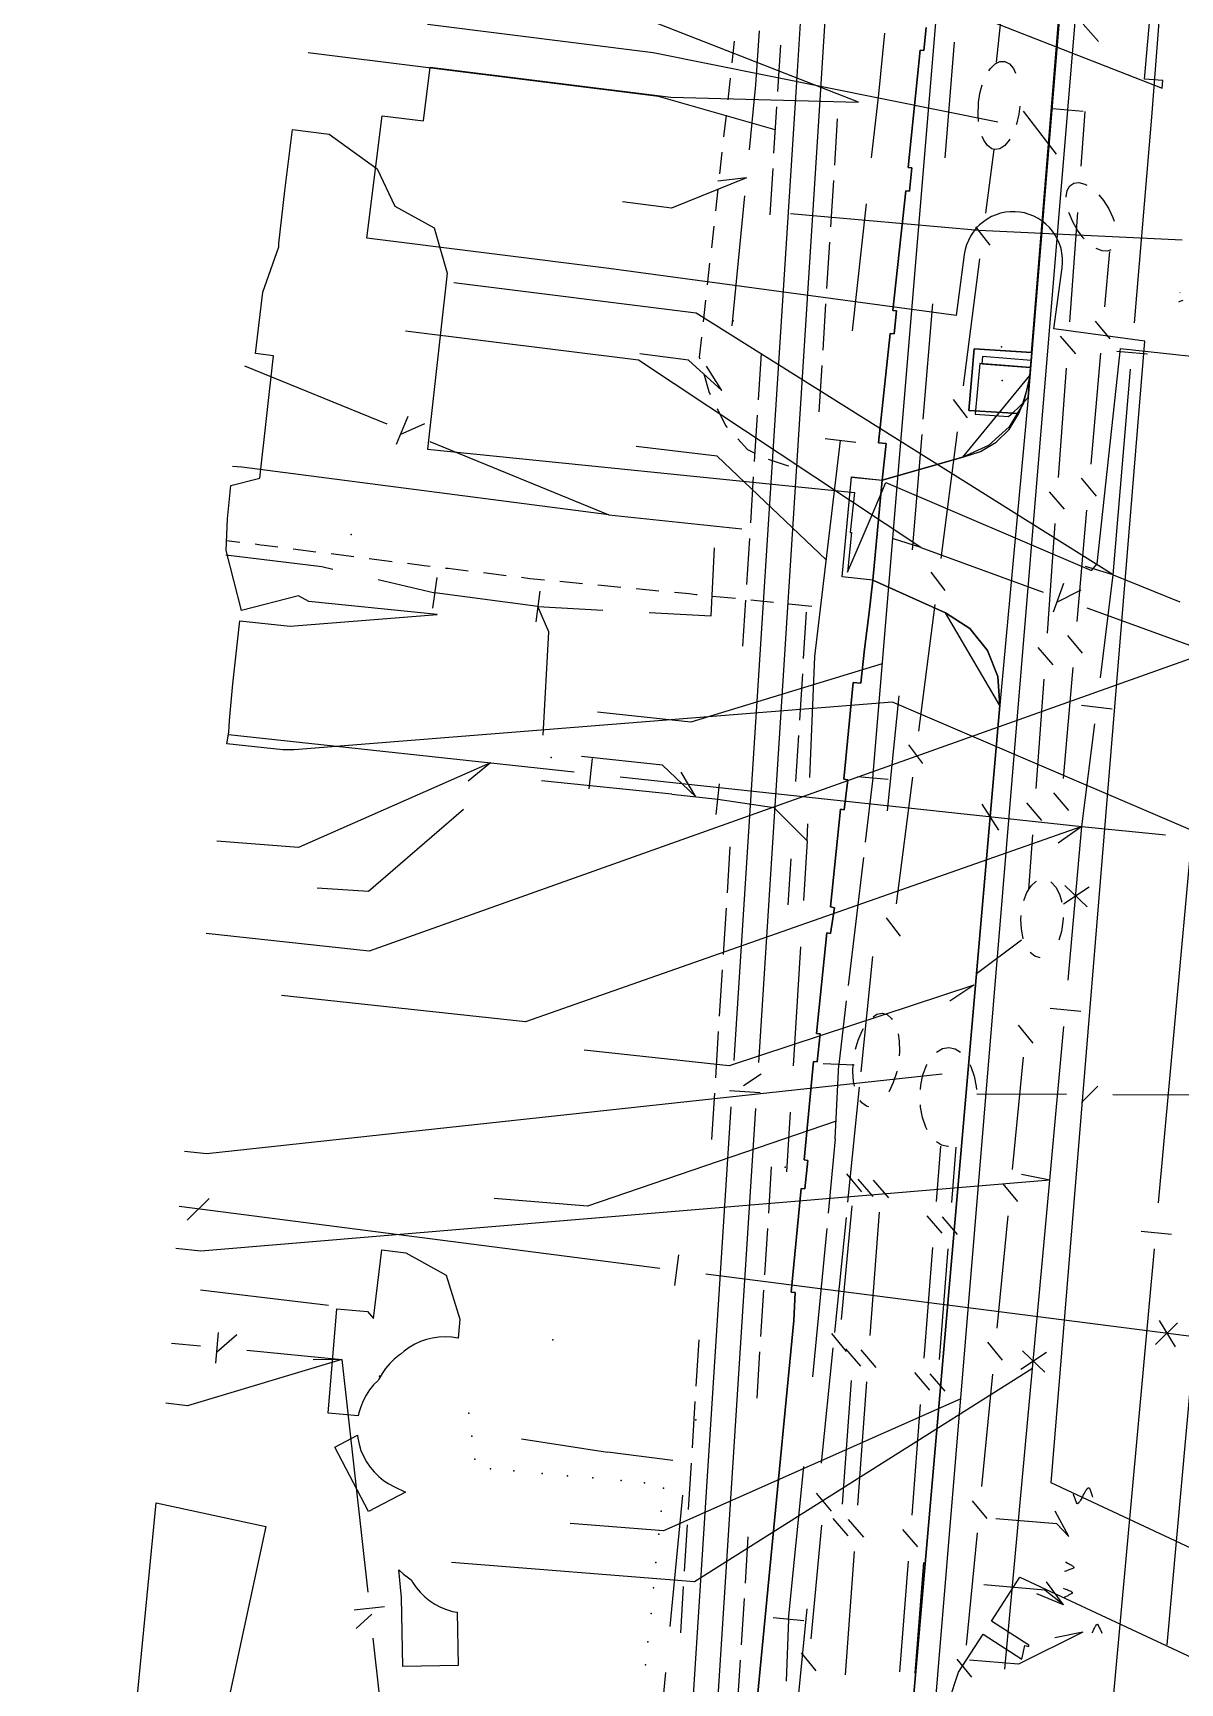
# Model space of a CAD drawing. Header units: metres. Extents: x 4550 to 4731, y 10605 to 11772.
# Drawn here: x 4613 to 4650.1, y 11084.2 to 11137.7 of the extents above; entities that cross this region are included whole.
import ezdxf

# ---------------------------------------------------------------- set-up
doc = ezdxf.new("R2010")
doc.units = ezdxf.units.M
for name, color, linetype in [('BOUNDARY', 7, 'Continuous'), ('BUILDING', 7, 'Continuous'), ('CURB', 7, 'Continuous'), ('ELECTR_CABLE', 7, 'Continuous'), ('ELECTR_CABLE_COMM', 7, 'Continuous'), ('GAS', 7, 'Continuous'), ('GRASS', 7, 'Continuous'), ('GROUND', 7, 'Continuous'), ('HEAT', 7, 'Continuous'), ('LAMP', 7, 'Continuous'), ('ROAD', 7, 'Continuous'), ('SEWER', 7, 'Continuous'), ('SIDEWALK_PATH', 7, 'Continuous'), ('TREE', 7, 'Continuous'), ('WATER_PIPELINE', 7, 'Continuous')]:
    doc.layers.add(name, color=color, linetype=linetype)

msp = doc.modelspace()

# ---------------------------------------------------------------- linework, layer by layer
at = {"layer": 'BOUNDARY'}
msp.add_lwpolyline([(4633.894, 11057.44), (4637.626, 11095.966), (4637.66, 11096.879), (4637.535, 11096.883), (4637.855, 11100.24), (4637.979, 11100.227), (4638.078, 11101.153), (4637.954, 11101.168), (4638.259, 11104.352), (4638.383, 11104.339), (4638.479, 11105.252), (4638.354, 11105.266), (4638.687, 11108.515), (4638.81, 11108.497), (4638.936, 11109.335), (4638.814, 11109.366), (4639.131, 11112.52), (4639.255, 11112.506), (4639.368, 11113.478), (4639.245, 11113.497), (4639.543, 11116.63), (4639.792, 11116.604), (4639.907, 11117.71), (4640.061, 11118.888), (4640.18, 11119.938), (4639.187, 11120.051), (4639.491, 11123.288), (4640.485, 11123.181), (4640.612, 11124.36), (4640.364, 11124.387), (4640.748, 11127.923), (4640.872, 11127.912), (4640.949, 11128.658), (4640.824, 11128.671), (4641.246, 11132.549), (4641.371, 11132.538), (4641.447, 11133.284), (4641.323, 11133.297), (4641.713, 11137.101), (4641.837, 11137.089), (4641.914, 11137.835)], dxfattribs=at)
at = {"layer": 'BUILDING'}
msp.add_lwpolyline([(4613.055, 11080.196), (4613.295, 11080.178), (4615.97, 11079.843), (4616.96, 11090.064), (4620.517, 11089.299), (4618.229, 11078.669), (4612.97, 11079.8)], close=True, dxfattribs=at)
at = {"layer": 'CURB'}
for points in [[(4648.787, 11169.257), (4645.271, 11126.561)], [(4635.69, 11137.39), (4635.612, 11136.688)], [(4635.557, 11136.191), (4635.545, 11136.079), (4635.48, 11135.489)], [(4635.425, 11134.993), (4635.347, 11134.291)], [(4635.292, 11133.794), (4635.214, 11133.092)], [(4635.159, 11132.595), (4635.082, 11131.894)], [(4635.027, 11131.397), (4634.949, 11130.695)], [(4634.894, 11130.198), (4634.817, 11129.497)], [(4634.762, 11129), (4634.684, 11128.298)], [(4634.629, 11127.801), (4634.558, 11127.159), (4634.574, 11127.101)], [(4645.326, 11127.307), (4643.46, 11127.425), (4643.296, 11125.432), (4644.914, 11125.33)], [(4634.706, 11126.619), (4634.863, 11126.046), (4634.913, 11125.946)], [(4643.099, 11123.921), (4645.271, 11126.561)], [(4635.133, 11125.497), (4635.406, 11124.945), (4635.466, 11124.878)], [(4635.805, 11124.51), (4636.119, 11124.168), (4636.334, 11124.066), (4636.337, 11124.065)], [(4636.792, 11123.859), (4637.371, 11123.658), (4637.463, 11123.642)], [(4643.099, 11123.921), (4640.485, 11123.181)], [(4640.18, 11119.938), (4640.485, 11123.181)], [(4619.672, 11121.163), (4619.243, 11121.217)], [(4620.905, 11121.006), (4620.46, 11121.062), (4620.347, 11121.077), (4620.168, 11121.1)], [(4622.138, 11120.849), (4621.401, 11120.943)], [(4623.371, 11120.693), (4622.634, 11120.786)], [(4624.604, 11120.536), (4623.867, 11120.63)], [(4625.838, 11120.379), (4625.649, 11120.403), (4625.1, 11120.473)], [(4627.072, 11120.233), (4626.417, 11120.313), (4626.334, 11120.318)], [(4628.306, 11120.081), (4627.568, 11120.172)], [(4629.541, 11119.942), (4629.072, 11119.987), (4628.802, 11120.02)], [(4630.778, 11119.823), (4630.038, 11119.894)], [(4642.536, 11118.883), (4640.18, 11119.938)], [(4632.015, 11119.705), (4631.276, 11119.775)], [(4633.253, 11119.586), (4632.513, 11119.657)], [(4634.49, 11119.465), (4634.452, 11119.469), (4634.235, 11119.492), (4633.751, 11119.538)], [(4635.727, 11119.34), (4634.988, 11119.415)], [(4636.964, 11119.215), (4636.224, 11119.289)], [(4638.2, 11119.089), (4637.461, 11119.164)], [(4644.298, 11115.885), (4642.536, 11118.883)], [(4638.927, 11054.228), (4644.298, 11115.885)]]:
    msp.add_lwpolyline(points, dxfattribs=at)
at = {"layer": 'ELECTR_CABLE'}
for points in [[(4646.499, 11135.158), (4649.857, 11175.53)], [(4640.179, 11113.525), (4642.017, 11135.535), (4642.879, 11145.861), (4642.909, 11146.179)], [(4636.39, 11135.98), (4636.513, 11137.726)], [(4640.371, 11135.673), (4640.566, 11137.649)], [(4642.675, 11135.48), (4642.831, 11137.362)], [(4636.183, 11133.875), (4636.39, 11135.98)], [(4640.143, 11133.615), (4640.371, 11135.673)], [(4642.52, 11133.614), (4642.675, 11135.48)], [(4641.378, 11073.589), (4646.499, 11135.158)], [(4646.998, 11135.117), (4646.001, 11135.2)], [(4636.093, 11132.962), (4633.656, 11131.988), (4632.074, 11132.185)], [(4636.093, 11132.962), (4635.164, 11132.86)], [(4635.621, 11128.173), (4636.036, 11132.383)], [(4639.524, 11128.007), (4639.979, 11132.124)], [(4650.202, 11130.949), (4643.619, 11131.257), (4637.516, 11131.803)], [(4650.227, 11128.995), (4650.124, 11128.958), (4650.083, 11128.944)], [(4650.129, 11129.253), (4650.142, 11129.245)], [(4641.817, 11125.153), (4642.127, 11128.885)], [(4635.291, 11126.079), (4634.212, 11127.066), (4632.63, 11127.263)], [(4635.291, 11126.079), (4634.795, 11126.871)], [(4641.466, 11120.922), (4641.776, 11124.654)], [(4638.674, 11120.592), (4635.141, 11123.95), (4632.516, 11124.264)], [(4638.304, 11117.468), (4639.132, 11124.458)], [(4639.629, 11124.399), (4638.635, 11124.517)], [(4632.934, 11118.889), (4634.948, 11118.779), (4635.052, 11120.99)], [(4619.222, 11120.754), (4622.331, 11120.382), (4622.69, 11120.298)], [(4624.151, 11119.958), (4625.985, 11119.531)], [(4626.051, 11120.027), (4625.919, 11119.035)], [(4629.325, 11119.085), (4625.985, 11119.531)], [(4629.391, 11119.581), (4629.259, 11118.589)], [(4629.499, 11114.919), (4629.68, 11118.263), (4629.325, 11119.085)], [(4629.325, 11119.085), (4631.437, 11118.97)], [(4640.488, 11117.229), (4634.281, 11115.338), (4631.264, 11115.663)], [(4638.141, 11113.552), (4638.304, 11117.468)], [(4640.654, 11112.471), (4641.031, 11116.197)], [(4634.449, 11112.923), (4633.367, 11113.949), (4630.738, 11114.232)], [(4633.664, 11113.01), (4629.442, 11113.442)], [(4634.449, 11112.923), (4633.968, 11113.723)], [(4640.677, 11113.483), (4639.681, 11113.567)], [(4640.179, 11113.525), (4639.933, 11111.455)], [(4633.664, 11113.01), (4635.156, 11112.844)], [(4635.101, 11112.347), (4635.211, 11113.341)], [(4626.917, 11112.512), (4623.84, 11109.862), (4622.179, 11109.968)], [(4635.156, 11112.844), (4636.978, 11112.578), (4638.055, 11111.5), (4638.078, 11112.054)], [(4638.055, 11111.5), (4637.934, 11109.569)], [(4639.874, 11110.959), (4639.381, 11106.82)], [(4637.839, 11108.072), (4637.597, 11104.209)], [(4639.8, 11104.024), (4640.177, 11107.75)], [(4639.322, 11106.324), (4639.076, 11104.254)], [(4639.575, 11104.231), (4638.577, 11104.277)], [(4638.965, 11101.849), (4639.076, 11104.254)], [(4639.374, 11099.801), (4639.75, 11103.527)], [(4637.502, 11102.712), (4637.381, 11100.781)], [(4638.991, 11102.421), (4630.935, 11099.674), (4627.91, 11099.914)], [(4638.965, 11101.849), (4638.734, 11099.447)], [(4638.947, 11095.577), (4639.323, 11099.303)], [(4638.686, 11098.949), (4638.223, 11094.144)], [(4622.543, 11096.45), (4618.393, 11096.947)], [(4638.52, 11091.354), (4638.896, 11095.08)], [(4643.029, 11093.437), (4633.398, 11089.157), (4630.373, 11089.396)], [(4628.793, 11092.139), (4631.581, 11091.711)], [(4633.701, 11091.438), (4631.581, 11091.711)], [(4637.447, 11086.297), (4637.944, 11091.244)], [(4646.992, 11090.297), (4646.999, 11090.31), (4647.024, 11090.355), (4647.035, 11090.375), (4647.052, 11090.405), (4647.071, 11090.438), (4647.085, 11090.46), (4647.099, 11090.481), (4647.109, 11090.497), (4647.121, 11090.512), (4647.128, 11090.521), (4647.134, 11090.529), (4647.14, 11090.535), (4647.143, 11090.537), (4647.146, 11090.54), (4647.151, 11090.544), (4647.154, 11090.547), (4647.157, 11090.549), (4647.16, 11090.55), (4647.163, 11090.552), (4647.166, 11090.554), (4647.169, 11090.554), (4647.17, 11090.555), (4647.172, 11090.555), (4647.173, 11090.555), (4647.175, 11090.556), (4647.177, 11090.556), (4647.179, 11090.555), (4647.181, 11090.555), (4647.181, 11090.555), (4647.183, 11090.555), (4647.184, 11090.554), (4647.185, 11090.554), (4647.186, 11090.553), (4647.187, 11090.552), (4647.188, 11090.551), (4647.19, 11090.55), (4647.191, 11090.549), (4647.192, 11090.548), (4647.193, 11090.547), (4647.194, 11090.546), (4647.195, 11090.544), (4647.196, 11090.543), (4647.198, 11090.54), (4647.199, 11090.538), (4647.2, 11090.535), (4647.202, 11090.531), (4647.204, 11090.527), (4647.207, 11090.519), (4647.24, 11090.425), (4647.25, 11090.394), (4647.286, 11090.29), (4647.3, 11090.25)], [(4633.618, 11086.062), (4634.025, 11090.318)], [(4646.992, 11090.297), (4646.985, 11090.284), (4646.96, 11090.239), (4646.949, 11090.219), (4646.932, 11090.189), (4646.912, 11090.156), (4646.899, 11090.134), (4646.885, 11090.112), (4646.875, 11090.097), (4646.863, 11090.082), (4646.856, 11090.073), (4646.849, 11090.065), (4646.843, 11090.059), (4646.841, 11090.056), (4646.838, 11090.054), (4646.833, 11090.049), (4646.83, 11090.047), (4646.827, 11090.045), (4646.824, 11090.043), (4646.821, 11090.042), (4646.818, 11090.04), (4646.815, 11090.039), (4646.814, 11090.039), (4646.812, 11090.039), (4646.81, 11090.038), (4646.809, 11090.038), (4646.807, 11090.038), (4646.805, 11090.038), (4646.803, 11090.039), (4646.802, 11090.039), (4646.801, 11090.039), (4646.8, 11090.04), (4646.799, 11090.04), (4646.798, 11090.041), (4646.797, 11090.041), (4646.795, 11090.042), (4646.794, 11090.044), (4646.793, 11090.045), (4646.792, 11090.046), (4646.791, 11090.047), (4646.79, 11090.048), (4646.789, 11090.049), (4646.788, 11090.051), (4646.786, 11090.053), (4646.785, 11090.055), (4646.783, 11090.059), (4646.782, 11090.063), (4646.78, 11090.067), (4646.777, 11090.074), (4646.744, 11090.168), (4646.733, 11090.2), (4646.697, 11090.303), (4646.683, 11090.344)], [(4646.535, 11088.975), (4646.146, 11089.381), (4644.17, 11089.552)], [(4646.535, 11088.975), (4646.093, 11089.798)], [(4646.429, 11088.147), (4646.442, 11088.14), (4646.488, 11088.116), (4646.508, 11088.106), (4646.539, 11088.09), (4646.572, 11088.071), (4646.594, 11088.058), (4646.616, 11088.045), (4646.632, 11088.035), (4646.647, 11088.024), (4646.656, 11088.016), (4646.664, 11088.01), (4646.67, 11088.004), (4646.673, 11088.002), (4646.676, 11087.999), (4646.68, 11087.994), (4646.683, 11087.991), (4646.685, 11087.988), (4646.686, 11087.985), (4646.688, 11087.983), (4646.69, 11087.979), (4646.691, 11087.977), (4646.691, 11087.975), (4646.692, 11087.974), (4646.692, 11087.972), (4646.692, 11087.97), (4646.692, 11087.968), (4646.692, 11087.967), (4646.692, 11087.965), (4646.691, 11087.964), (4646.691, 11087.963), (4646.691, 11087.962), (4646.69, 11087.961), (4646.69, 11087.959), (4646.689, 11087.958), (4646.688, 11087.957), (4646.687, 11087.955), (4646.686, 11087.954), (4646.685, 11087.953), (4646.684, 11087.952), (4646.682, 11087.951), (4646.681, 11087.95), (4646.68, 11087.949), (4646.677, 11087.947), (4646.675, 11087.946), (4646.672, 11087.944), (4646.668, 11087.942), (4646.664, 11087.941), (4646.656, 11087.938), (4646.563, 11087.902), (4646.532, 11087.891), (4646.43, 11087.853), (4646.389, 11087.838)], [(4646.36, 11086.76), (4645.754, 11087.236), (4643.777, 11087.407)], [(4646.36, 11086.76), (4645.807, 11087.512)], [(4646.36, 11087.298), (4646.374, 11087.293), (4646.422, 11087.275), (4646.444, 11087.267), (4646.476, 11087.255), (4646.512, 11087.241), (4646.536, 11087.231), (4646.559, 11087.221), (4646.575, 11087.212), (4646.592, 11087.204), (4646.602, 11087.198), (4646.611, 11087.192), (4646.618, 11087.187), (4646.621, 11087.185), (4646.624, 11087.183), (4646.629, 11087.179), (4646.632, 11087.176), (4646.634, 11087.173), (4646.636, 11087.171), (4646.638, 11087.168), (4646.64, 11087.165), (4646.641, 11087.163), (4646.642, 11087.161), (4646.643, 11087.16), (4646.643, 11087.158), (4646.643, 11087.157), (4646.644, 11087.155), (4646.644, 11087.153), (4646.644, 11087.151), (4646.644, 11087.15), (4646.644, 11087.149), (4646.643, 11087.148), (4646.643, 11087.147), (4646.643, 11087.145), (4646.642, 11087.144), (4646.641, 11087.142), (4646.64, 11087.141), (4646.639, 11087.139), (4646.639, 11087.138), (4646.638, 11087.137), (4646.636, 11087.136), (4646.635, 11087.135), (4646.634, 11087.134), (4646.632, 11087.132), (4646.63, 11087.13), (4646.627, 11087.128), (4646.623, 11087.126), (4646.62, 11087.124), (4646.612, 11087.12), (4646.525, 11087.073), (4646.495, 11087.058), (4646.398, 11087.006), (4646.36, 11086.986)], [(4646.36, 11086.76), (4645.498, 11087.119)], [(4637.944, 11086.247), (4636.95, 11086.347)], [(4637.447, 11086.297), (4637.37, 11084.291)], [(4637.688, 11082.905), (4638.053, 11086.632)], [(4646.99, 11085.875), (4644.899, 11084.838), (4643.311, 11084.976)], [(4646.99, 11085.875), (4646.073, 11085.699)], [(4647.294, 11085.858), (4647.3, 11085.872), (4647.321, 11085.919), (4647.33, 11085.94), (4647.344, 11085.972), (4647.36, 11086.006), (4647.371, 11086.03), (4647.383, 11086.052), (4647.392, 11086.068), (4647.402, 11086.085), (4647.408, 11086.094), (4647.414, 11086.102), (4647.419, 11086.109), (4647.422, 11086.112), (4647.424, 11086.115), (4647.429, 11086.12), (4647.432, 11086.123), (4647.434, 11086.125), (4647.437, 11086.127), (4647.44, 11086.129), (4647.443, 11086.13), (4647.445, 11086.131), (4647.447, 11086.132), (4647.448, 11086.133), (4647.45, 11086.133), (4647.451, 11086.133), (4647.454, 11086.133), (4647.455, 11086.133), (4647.457, 11086.133), (4647.458, 11086.133), (4647.459, 11086.133), (4647.46, 11086.133), (4647.461, 11086.132), (4647.463, 11086.132), (4647.464, 11086.131), (4647.465, 11086.13), (4647.467, 11086.129), (4647.468, 11086.128), (4647.469, 11086.127), (4647.47, 11086.126), (4647.472, 11086.125), (4647.473, 11086.124), (4647.474, 11086.123), (4647.476, 11086.12), (4647.477, 11086.118), (4647.479, 11086.115), (4647.481, 11086.111), (4647.483, 11086.108), (4647.487, 11086.1), (4647.529, 11086.01), (4647.542, 11085.98), (4647.588, 11085.88), (4647.606, 11085.841)], [(4633.069, 11080.314), (4633.476, 11084.569)]]:
    msp.add_lwpolyline(points, dxfattribs=at)
for points in [[(4625.048, 11098.164), (4626.361, 11097.441), (4626.803, 11096.009), (4626.75, 11095.392), (4626.74, 11095.395), (4626.536, 11095.427), (4626.33, 11095.439), (4626.124, 11095.43), (4625.92, 11095.401), (4625.72, 11095.353), (4625.525, 11095.285), (4625.338, 11095.198), (4625.161, 11095.094), (4624.994, 11094.972), (4624.904, 11094.892), (4624.838, 11094.849), (4624.677, 11094.721), (4624.529, 11094.577), (4624.396, 11094.42), (4624.279, 11094.25), (4624.179, 11094.07), (4624.169, 11094.047), (4624.15, 11094.031), (4624.005, 11093.884), (4623.875, 11093.724), (4623.762, 11093.552), (4623.666, 11093.369), (4623.588, 11093.178), (4623.53, 11092.981), (4623.511, 11092.881), (4622.529, 11092.965), (4622.817, 11096.348), (4623.813, 11096.263), (4624.003, 11096.031), (4624.27, 11098.258)], [(4623.84, 11089.786), (4622.75, 11091.868), (4623.486, 11092.252), (4623.495, 11092.162), (4623.537, 11091.96), (4623.598, 11091.764), (4623.678, 11091.574), (4623.777, 11091.393), (4623.892, 11091.222), (4624.024, 11091.064), (4624.171, 11090.919), (4624.331, 11090.789), (4624.503, 11090.676), (4624.685, 11090.58), (4625.042, 11090.414)], [(4624.958, 11084.766), (4624.914, 11086.998), (4624.82, 11087.896), (4624.971, 11087.757), (4625.135, 11087.633), (4625.227, 11087.577), (4625.269, 11087.499), (4625.384, 11087.329), (4625.516, 11087.17), (4625.663, 11087.025), (4625.823, 11086.896), (4625.995, 11086.782), (4626.178, 11086.686), (4626.368, 11086.609), (4626.566, 11086.55), (4626.715, 11086.521), (4626.75, 11084.801)]]:
    msp.add_lwpolyline(points, close=True, dxfattribs=at)
at = {"layer": 'ELECTR_CABLE_COMM'}
for points in [[(4644.404, 11138.849), (4644.18, 11136.71)], [(4644.228, 11134.772), (4633.068, 11137.017), (4625.75, 11137.93)], [(4647.489, 11137.376), (4646.999, 11137.943)], [(4643.942, 11136.424), (4643.988, 11136.498), (4644.141, 11136.651), (4644.301, 11136.731), (4644.46, 11136.731), (4644.609, 11136.653), (4644.739, 11136.5), (4644.807, 11136.355)], [(4643.61, 11135.401), (4643.653, 11135.693), (4643.729, 11135.973)], [(4643.61, 11134.787), (4643.591, 11135.024), (4643.604, 11135.359), (4643.61, 11135.401)], [(4644.942, 11135.289), (4644.912, 11135.027), (4644.838, 11134.707), (4644.827, 11134.677)], [(4645.055, 11135.126), (4646.116, 11133.734)], [(4646.931, 11133.34), (4647.059, 11135.111)], [(4644.133, 11133.882), (4644.04, 11133.905), (4643.896, 11134.007), (4643.774, 11134.181), (4643.725, 11134.302)], [(4643.846, 11131.826), (4644.112, 11133.879)], [(4644.623, 11134.222), (4644.602, 11134.183), (4644.453, 11134.008), (4644.293, 11133.906), (4644.133, 11133.882)], [(4646.447, 11132.334), (4646.446, 11132.346), (4646.48, 11132.554), (4646.563, 11132.707), (4646.692, 11132.796), (4646.858, 11132.814), (4647.051, 11132.761), (4647.115, 11132.723)], [(4647.503, 11132.412), (4647.659, 11132.229), (4647.828, 11131.965), (4647.961, 11131.684), (4648.001, 11131.56)], [(4647.033, 11130.991), (4647, 11131.023), (4646.813, 11131.267), (4646.656, 11131.539), (4646.538, 11131.821), (4646.532, 11131.843)], [(4646.566, 11128.302), (4646.823, 11131.844)], [(4643.978, 11130.785), (4643.521, 11131.379)], [(4647.895, 11130.633), (4647.788, 11130.594), (4647.611, 11130.601), (4647.418, 11130.677)], [(4647.846, 11130.585), (4647.688, 11128.787)], [(4643.121, 11126.234), (4643.653, 11130.339)], [(4646.757, 11127.271), (4646.267, 11127.838)], [(4647.381, 11128.327), (4647.863, 11127.752)], [(4647.556, 11127.292), (4647.24, 11123.696)], [(4646.201, 11123.264), (4646.458, 11126.806)], [(4643.253, 11125.193), (4642.795, 11125.787)], [(4642.395, 11120.641), (4642.928, 11124.746)], [(4646.934, 11123.236), (4647.416, 11122.661)], [(4646.392, 11122.233), (4645.902, 11122.8)], [(4647.109, 11122.201), (4646.793, 11118.605)], [(4645.836, 11118.227), (4646.093, 11121.768)], [(4642.528, 11119.601), (4642.07, 11120.194)], [(4641.67, 11115.049), (4642.202, 11119.154)], [(4646.027, 11117.195), (4645.537, 11117.762)], [(4646.487, 11118.145), (4646.968, 11117.571)], [(4645.471, 11113.189), (4645.728, 11116.73)], [(4646.662, 11117.111), (4646.346, 11113.514)], [(4641.802, 11114.008), (4641.345, 11114.602)], [(4640.945, 11109.457), (4641.477, 11113.561)], [(4646.04, 11113.054), (4646.521, 11112.48)], [(4645.662, 11112.157), (4645.172, 11112.724)], [(4645.235, 11109.922), (4645.363, 11111.693)], [(4645.072, 11109.57), (4645.175, 11109.828), (4645.31, 11110.038), (4645.467, 11110.183), (4645.48, 11110.188)], [(4645.948, 11110.167), (4645.97, 11110.155), (4646.113, 11109.994), (4646.228, 11109.769), (4646.301, 11109.517)], [(4641.077, 11108.416), (4640.62, 11109.01)], [(4645.056, 11108.331), (4645.051, 11108.341), (4644.993, 11108.634), (4644.976, 11108.948), (4644.987, 11109.079)], [(4646.344, 11109.02), (4646.342, 11108.872), (4646.296, 11108.561), (4646.212, 11108.28)], [(4643.542, 11107.199), (4644.998, 11108.289)], [(4645.608, 11107.713), (4645.598, 11107.714), (4645.431, 11107.765), (4645.282, 11107.889)], [(4643.458, 11106.823), (4635.525, 11104.218), (4630.828, 11104.724)], [(4643.458, 11106.823), (4642.681, 11106.305)], [(4640.197, 11105.805), (4640.315, 11105.882), (4640.486, 11105.917), (4640.646, 11105.872), (4640.788, 11105.751), (4640.813, 11105.709)], [(4639.623, 11104.758), (4639.706, 11105.049), (4639.831, 11105.343), (4639.88, 11105.425)], [(4645.373, 11104.95), (4644.896, 11105.529)], [(4640.997, 11105.249), (4641.036, 11105.009), (4641.044, 11104.678), (4641.032, 11104.536)], [(4642.242, 11104.657), (4642.243, 11104.658), (4642.438, 11104.771), (4642.644, 11104.806), (4642.848, 11104.761), (4643.018, 11104.654)], [(4644.71, 11100.855), (4645.062, 11104.493)], [(4642.43, 11103.947), (4618.606, 11101.363), (4617.879, 11101.44)], [(4639.584, 11103.552), (4639.553, 11103.71), (4639.534, 11104.034), (4639.547, 11104.265)], [(4640.956, 11104.042), (4640.946, 11103.991), (4640.843, 11103.67), (4640.712, 11103.388), (4640.702, 11103.374)], [(4641.723, 11103.451), (4641.734, 11103.589), (4641.805, 11103.925), (4641.918, 11104.224), (4641.941, 11104.262)], [(4643.319, 11104.261), (4643.36, 11104.19), (4643.468, 11103.885), (4643.534, 11103.547), (4643.54, 11103.451)], [(4643.548, 11103.307), (4646.455, 11103.293)], [(4646.939, 11103.026), (4647.471, 11103.554)], [(4647.955, 11103.286), (4650.862, 11103.273)], [(4640.05, 11102.888), (4639.974, 11102.909), (4639.827, 11103.011), (4639.768, 11103.093)], [(4641.943, 11102.143), (4641.895, 11102.231), (4641.789, 11102.538), (4641.725, 11102.878), (4641.721, 11102.952)], [(4642.631, 11101.598), (4642.606, 11101.598), (4642.402, 11101.648), (4642.245, 11101.751)], [(4642.242, 11099.826), (4642.382, 11101.617)], [(4642.741, 11099.787), (4642.88, 11101.578)], [(4639.82, 11100.137), (4639.343, 11100.715)], [(4639.695, 11100.549), (4640.185, 11099.982)], [(4640.194, 11100.512), (4640.684, 11099.945)], [(4644.876, 11099.819), (4644.4, 11100.398)], [(4639.162, 11096.004), (4639.511, 11099.68)], [(4640.384, 11099.481), (4640.089, 11095.483)], [(4642.427, 11098.793), (4641.94, 11099.363)], [(4642.926, 11098.754), (4642.439, 11099.324)], [(4644.213, 11095.724), (4644.566, 11099.362)], [(4641.846, 11094.747), (4642.126, 11098.33)], [(4642.345, 11094.709), (4642.624, 11098.291)], [(4639.33, 11094.969), (4638.852, 11095.546)], [(4644.379, 11094.688), (4643.903, 11095.266)], [(4639.291, 11095.056), (4639.781, 11094.488)], [(4639.79, 11095.019), (4640.279, 11094.451)], [(4642.032, 11093.715), (4641.545, 11094.285)], [(4642.53, 11093.676), (4642.043, 11094.246)], [(4643.717, 11090.592), (4644.069, 11094.23)], [(4639.481, 11094.024), (4639.187, 11090.026)], [(4639.979, 11093.987), (4639.685, 11089.99)], [(4641.451, 11089.669), (4641.73, 11093.252)], [(4638.839, 11089.8), (4638.361, 11090.377)], [(4643.883, 11089.556), (4643.406, 11090.135)], [(4638.887, 11089.562), (4639.376, 11088.995)], [(4639.385, 11089.525), (4639.875, 11088.958)], [(4638.18, 11085.666), (4638.529, 11089.342)], [(4641.636, 11088.637), (4641.149, 11089.206)], [(4643.22, 11085.461), (4643.572, 11089.099)], [(4639.575, 11088.494), (4639.281, 11084.496)], [(4641.055, 11084.591), (4641.334, 11088.174)], [(4641.553, 11084.552), (4641.833, 11088.135)], [(4638.348, 11084.631), (4637.871, 11085.209)], [(4643.386, 11084.425), (4642.91, 11085.004)]]:
    msp.add_lwpolyline(points, dxfattribs=at)
at = {"layer": 'GAS'}
for points in [[(4634.066, 11141.923), (4649.554, 11135.865), (4649.576, 11136.113), (4648.987, 11136.164), (4649.305, 11139.828)], [(4654.524, 11086.712), (4645.958, 11090.712), (4648.996, 11127.674), (4646.047, 11128.073), (4646.316, 11130.055), (4646.33, 11130.212), (4646.328, 11130.369), (4646.31, 11130.525), (4646.278, 11130.678), (4646.23, 11130.828), (4646.168, 11130.972), (4646.093, 11131.11), (4646.004, 11131.239), (4645.903, 11131.36), (4645.79, 11131.469), (4645.668, 11131.567), (4645.536, 11131.653), (4645.397, 11131.725), (4645.251, 11131.783), (4645.1, 11131.827), (4644.946, 11131.856), (4644.789, 11131.869), (4644.632, 11131.867), (4644.476, 11131.85), (4644.323, 11131.817), (4644.173, 11131.77), (4644.029, 11131.708), (4643.891, 11131.632), (4643.762, 11131.544), (4643.641, 11131.442), (4643.532, 11131.33), (4643.434, 11131.207), (4643.348, 11131.076), (4643.276, 11130.936), (4643.218, 11130.791), (4643.174, 11130.64), (4643.145, 11130.485), (4642.876, 11128.504), (4631.632, 11130.029), (4623.789, 11131.008), (4624.284, 11134.977), (4625.626, 11134.81), (4625.843, 11136.552), (4633.635, 11135.58), (4639.719, 11135.416), (4632.841, 11138.106)], [(4642.644, 11083.633), (4642.96, 11084.585), (4643.754, 11085.815), (4645.005, 11085.007), (4645.111, 11085.444), (4645.235, 11085.414), (4645.233, 11085.455), (4644.025, 11086.235), (4644.943, 11087.655), (4653.17, 11083.813)]]:
    msp.add_lwpolyline(points, dxfattribs=at)
at = {"layer": 'GRASS'}
for points in [[(4645.271, 11126.561), (4645.333, 11127.307), (4643.46, 11127.425), (4643.296, 11125.432), (4644.914, 11125.33), (4645.031, 11125.629), (4645.129, 11125.935), (4645.21, 11126.246)], [(4645.288, 11126.821), (4643.644, 11126.949), (4643.496, 11125.312), (4644.576, 11125.234), (4644.74, 11125.382), (4644.901, 11125.534), (4645.059, 11125.69), (4645.213, 11125.85)], [(4643.735, 11127.183), (4643.714, 11126.943), (4645.288, 11126.821), (4645.306, 11127.051)]]:
    msp.add_lwpolyline(points, close=True, dxfattribs=at)
at = {"layer": 'GROUND'}
msp.add_lwpolyline([(4645.271, 11126.561), (4645.058, 11125.67), (4644.856, 11125.333), (4643.296, 11125.432), (4643.46, 11127.425), (4645.326, 11127.307), (4646.933, 11147.048), (4645.372, 11147.184), (4645.532, 11149.178), (4647.107, 11149.048), (4647.422, 11152.674)], close=True, dxfattribs=at)
at = {"layer": 'HEAT'}
msp.add_lwpolyline([(4653.569, 11110.525), (4640.815, 11115.994), (4621.436, 11114.443), (4621.063, 11114.448), (4619.252, 11114.644), (4619.317, 11115.019), (4619.335, 11115.399), (4619.448, 11116.584), (4619.667, 11118.622), (4621.304, 11118.445), (4626.065, 11118.826), (4621.904, 11119.251), (4621.569, 11119.432), (4619.726, 11118.958), (4619.228, 11120.895), (4619.275, 11121.921), (4619.376, 11122.999), (4620.317, 11123.241), (4620.758, 11127.207), (4620.18, 11127.275), (4620.414, 11129.259), (4620.935, 11130.727), (4620.941, 11130.834), (4621.127, 11132.543), (4621.375, 11134.531), (4622.566, 11134.382), (4624.124, 11133.257), (4624.698, 11132.051), (4625.966, 11131.345), (4626.388, 11129.879), (4625.755, 11124.185), (4639.584, 11122.775), (4639.452, 11121.482), (4639.494, 11121.477), (4639.363, 11120.201), (4639.641, 11120.849), (4640.124, 11121.975), (4640.607, 11123.101), (4647.262, 11120.247), (4647.453, 11120.463), (4648.209, 11127.443), (4652.186, 11127.013)], dxfattribs=at)
at = {"layer": 'LAMP'}
for p in [(4635.654, 11128.334), (4623.283, 11121.42), (4629.759, 11114.198), (4637.34, 11100.928), (4624.2, 11094.166), (4634.449, 11092.754)]:
    msp.add_point(p, dxfattribs=at)
at = {"layer": 'ROAD'}
for points in [[(4651.835, 11204.716), (4648.788, 11169.266), (4645.213, 11125.85), (4644.268, 11115.543), (4638.887, 11053.77)], [(4648.787, 11169.257), (4645.271, 11126.561), (4645.058, 11125.67), (4644.598, 11124.901), (4643.932, 11124.302), (4643.099, 11123.921), (4640.485, 11123.181), (4640.18, 11119.938), (4642.536, 11118.883), (4643.319, 11118.373), (4643.896, 11117.665), (4644.234, 11116.817), (4644.298, 11115.885), (4638.927, 11054.228)]]:
    msp.add_lwpolyline(points, dxfattribs=at)
at = {"layer": 'SEWER'}
for points in [[(4637.704, 11135.897), (4639.081, 11157.842)], [(4638.501, 11135.831), (4639.879, 11157.783)], [(4637.016, 11134.524), (4633.239, 11135.594), (4621.887, 11137.011)], [(4637.189, 11137.259), (4637.094, 11135.762)], [(4635.685, 11104.386), (4637.704, 11135.898)], [(4636.483, 11104.326), (4638.501, 11135.83)], [(4637.063, 11135.263), (4636.968, 11133.766)], [(4638.947, 11133.375), (4639.042, 11134.872)], [(4636.937, 11133.267), (4636.842, 11131.77)], [(4638.822, 11131.379), (4638.916, 11132.876)], [(4638.696, 11129.383), (4638.79, 11130.88)], [(4638.57, 11127.387), (4638.664, 11128.884)], [(4641.738, 11120.993), (4632.589, 11127.061), (4625.043, 11128.002)], [(4619.827, 11126.883), (4624.439, 11124.996)], [(4636.559, 11127.279), (4636.464, 11125.782)], [(4638.444, 11125.391), (4638.538, 11126.888)], [(4625.112, 11125.243), (4624.737, 11124.327)], [(4636.433, 11125.283), (4636.339, 11123.786)], [(4624.87, 11124.653), (4625.668, 11125.016)], [(4625.828, 11124.427), (4631.623, 11122.056)], [(4631.623, 11122.056), (4619.737, 11123.593), (4619.434, 11123.623)], [(4636.307, 11123.287), (4636.213, 11121.79)], [(4631.623, 11122.056), (4635.934, 11121.603)], [(4636.181, 11121.29), (4636.087, 11119.793)], [(4641.738, 11120.993), (4640.849, 11121.282)], [(4641.738, 11120.993), (4645.7, 11119.555)], [(4646.362, 11119.829), (4646.024, 11118.898)], [(4636.055, 11119.294), (4635.961, 11117.797)], [(4646.144, 11119.23), (4646.926, 11119.624)], [(4637.94, 11117.407), (4638.035, 11118.904)], [(4647.11, 11119.043), (4651.072, 11117.604)], [(4651.072, 11117.604), (4623.858, 11107.929), (4618.581, 11108.497)], [(4649.44, 11099.779), (4651.072, 11117.604)], [(4637.814, 11115.411), (4637.909, 11116.908)], [(4637.688, 11113.415), (4637.783, 11114.912)], [(4635.552, 11111.31), (4635.457, 11109.813)], [(4637.436, 11109.422), (4637.531, 11110.919)], [(4635.426, 11109.314), (4635.331, 11107.817)], [(4635.3, 11107.318), (4635.205, 11105.821)], [(4635.174, 11105.322), (4635.079, 11103.825)], [(4649.715, 11085.466), (4651.425, 11104.349)], [(4635.986, 11103.58), (4636.566, 11103.953)], [(4635.048, 11103.326), (4634.953, 11101.829)], [(4635.539, 11103.417), (4636.527, 11103.354)], [(4633.571, 11071.377), (4635.589, 11102.889)], [(4634.369, 11071.326), (4636.387, 11102.829)], [(4636.807, 11099.442), (4636.901, 11100.939)], [(4636.681, 11097.446), (4636.775, 11098.943)], [(4648.87, 11098.856), (4649.856, 11098.766)], [(4647.672, 11080.461), (4649.304, 11098.286)], [(4636.555, 11095.45), (4636.649, 11096.947)], [(4617.461, 11095.235), (4618.4, 11095.145)], [(4618.972, 11095.577), (4618.879, 11094.591)], [(4618.912, 11094.942), (4619.57, 11095.52)], [(4634.544, 11095.342), (4634.45, 11093.845)], [(4622.981, 11094.709), (4617.982, 11093.207), (4617.273, 11093.29)], [(4619.894, 11095.003), (4622.981, 11094.709)], [(4622.981, 11094.709), (4622.047, 11094.69)], [(4622.981, 11094.709), (4623.82, 11087.173)], [(4636.429, 11093.454), (4636.523, 11094.951)], [(4634.418, 11093.346), (4634.324, 11091.849)], [(4634.292, 11091.35), (4634.198, 11089.853)], [(4634.166, 11089.354), (4634.072, 11087.857)], [(4636.051, 11087.466), (4636.146, 11088.963)], [(4634.04, 11087.358), (4633.946, 11085.861)], [(4624.36, 11086.702), (4623.375, 11086.592)], [(4635.925, 11085.47), (4636.02, 11086.967)], [(4623.948, 11086.464), (4623.441, 11085.996)], [(4623.986, 11085.683), (4624.825, 11078.147)], [(4635.799, 11083.474), (4635.894, 11084.971)]]:
    msp.add_lwpolyline(points, dxfattribs=at)
at = {"layer": 'SIDEWALK_PATH'}
for points in [[(4641.914, 11137.835), (4641.837, 11137.089), (4641.713, 11137.101), (4641.323, 11133.297), (4641.447, 11133.284), (4641.371, 11132.538), (4641.246, 11132.549), (4640.824, 11128.671), (4640.949, 11128.658), (4640.872, 11127.912), (4640.748, 11127.923), (4640.364, 11124.387), (4640.612, 11124.36), (4640.485, 11123.181), (4643.099, 11123.921), (4643.671, 11124.1), (4644.177, 11124.404), (4644.599, 11124.82), (4644.914, 11125.33), (4643.296, 11125.432), (4643.46, 11127.425), (4645.326, 11127.307), (4646.933, 11147.048)], [(4638.927, 11054.228), (4644.298, 11115.885), (4644.234, 11116.817), (4643.896, 11117.665), (4643.319, 11118.373), (4642.536, 11118.883), (4640.18, 11119.938), (4640.061, 11118.888), (4639.907, 11117.71), (4639.792, 11116.604), (4639.543, 11116.63), (4639.245, 11113.497), (4639.368, 11113.478), (4639.255, 11112.506), (4639.131, 11112.52), (4638.814, 11109.366), (4638.936, 11109.335), (4638.81, 11108.497), (4638.687, 11108.515), (4638.354, 11105.266), (4638.479, 11105.252), (4638.383, 11104.339), (4638.259, 11104.352), (4637.954, 11101.168), (4638.078, 11101.153), (4637.979, 11100.227), (4637.855, 11100.24), (4637.535, 11096.883), (4637.66, 11096.879), (4637.626, 11095.966), (4633.894, 11057.44)]]:
    msp.add_lwpolyline(points, dxfattribs=at)
msp.add_lwpolyline([(4639.49, 11123.278), (4640.485, 11123.181), (4640.18, 11119.938), (4639.187, 11120.051)], close=True, dxfattribs=at)
at = {"layer": 'TREE'}
for p in [(4644.355, 11127.495), (4644.369, 11126.401), (4629.812, 11095.341), (4627.096, 11092.97), (4627.192, 11092.226), (4627.289, 11091.483), (4627.799, 11091.169), (4628.546, 11091.101), (4629.467, 11091.018), (4630.289, 11090.943), (4631.111, 11090.878), (4632.032, 11090.786), (4632.779, 11090.718), (4633.396, 11090.543), (4633.321, 11089.797), (4633.246, 11089.05), (4633.153, 11088.13), (4633.071, 11087.309), (4632.997, 11086.487), (4632.896, 11085.568), (4632.821, 11084.822)]:
    msp.add_point(p, dxfattribs=at)
at = {"layer": 'WATER_PIPELINE'}
for points in [[(4649.226, 11134.929), (4650.035, 11145.468)], [(4648.659, 11128.267), (4649.226, 11134.929)], [(4647.966, 11120.111), (4634.453, 11128.582), (4626.606, 11129.561)], [(4648.083, 11127.355), (4649.077, 11127.27)], [(4647.966, 11120.111), (4648.532, 11126.773)], [(4647.966, 11120.111), (4647.071, 11120.377)], [(4647.554, 11116.781), (4647.966, 11120.111)], [(4647.966, 11120.111), (4650.128, 11119.235)], [(4646.942, 11115.891), (4647.932, 11115.768)], [(4646.957, 11111.962), (4647.369, 11115.292)], [(4619.304, 11114.939), (4630.5, 11113.733)], [(4627.789, 11114.025), (4621.571, 11111.284), (4618.927, 11111.493)], [(4627.789, 11114.025), (4627.066, 11113.433)], [(4631.091, 11114.17), (4630.985, 11113.178)], [(4631.991, 11113.573), (4646.957, 11111.962)], [(4643.715, 11112.687), (4644.256, 11111.845)], [(4646.957, 11111.962), (4628.928, 11105.641), (4621.024, 11106.492)], [(4646.957, 11111.962), (4646.19, 11111.428)], [(4646.506, 11106.986), (4646.957, 11111.962)], [(4646.957, 11111.962), (4649.66, 11111.69)], [(4646.354, 11109.457), (4647.187, 11110.012)], [(4646.407, 11110.054), (4647.13, 11109.364)], [(4645.924, 11106.077), (4646.918, 11105.987)], [(4645.92, 11100.517), (4646.371, 11105.493)], [(4645.92, 11100.517), (4645.002, 11100.691)], [(4645.92, 11100.517), (4618.41, 11098.216), (4617.603, 11098.3)], [(4644.454, 11084.676), (4645.92, 11100.517)], [(4617.71, 11099.666), (4633.279, 11097.667)], [(4618.683, 11099.92), (4617.967, 11099.222)], [(4633.88, 11098.091), (4633.753, 11097.102)], [(4634.767, 11097.476), (4652.683, 11095.176)], [(4650.052, 11095.893), (4649.335, 11095.195)], [(4649.456, 11095.967), (4649.98, 11095.115)], [(4644.977, 11094.39), (4645.811, 11094.944)], [(4645.031, 11094.988), (4645.753, 11094.297)], [(4645.355, 11094.416), (4634.403, 11087.513), (4626.527, 11088.137)]]:
    msp.add_lwpolyline(points, dxfattribs=at)

doc.saveas('drawing.dxf')
